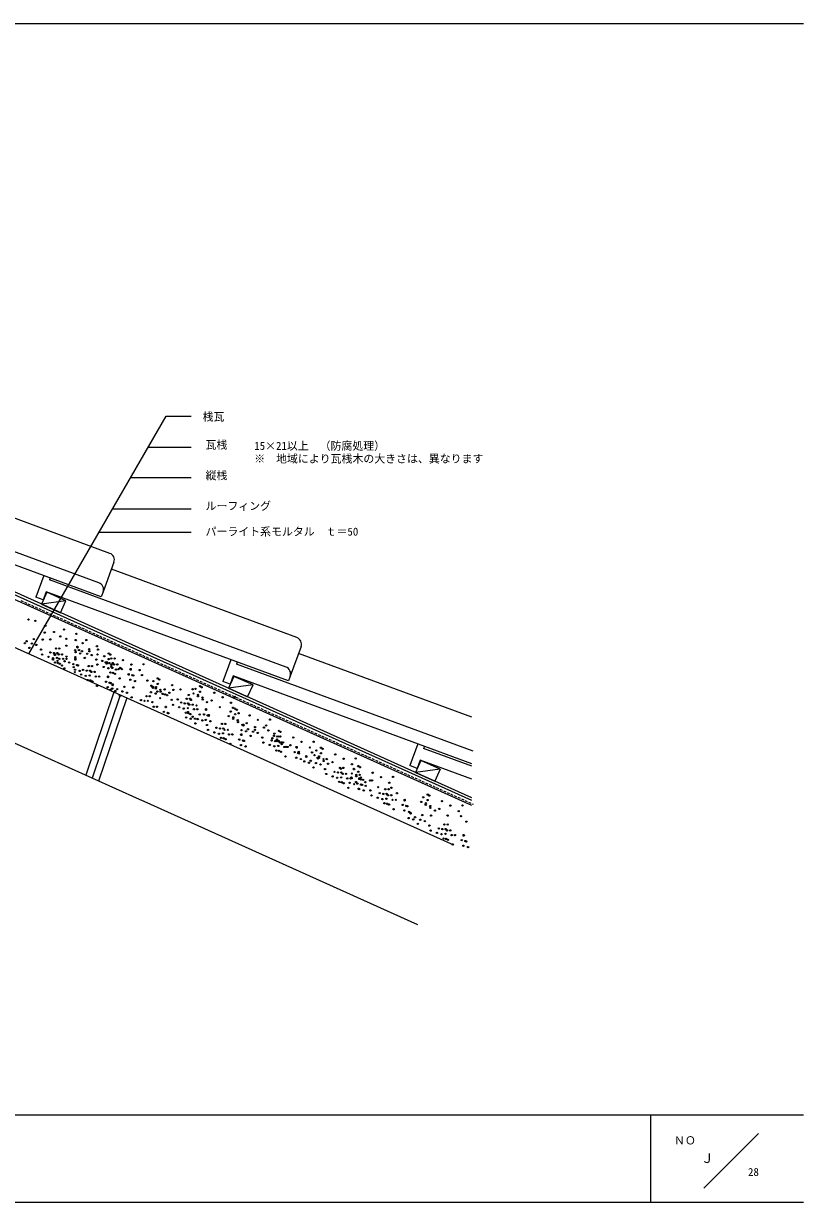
# Model space of a CAD drawing. Units: millimetres, scale not verified. Extents: x -203 to 197, y -138 to 132.
# Drawn here: x 18.1 to 196.8, y -138.4 to 131.6 of the extents above; entities that cross this region are included whole.
import ezdxf
from ezdxf.enums import TextEntityAlignment as Align

# ---------------------------------------------------------------- set-up
doc = ezdxf.new("R2010")
doc.units = ezdxf.units.MM
doc.header["$LTSCALE"] = 0.5
doc.linetypes.add('DASHED1', pattern=[1.8, 1.2, -0.6])
for name, color, linetype, lineweight in [('0-0', 5, 'Continuous', 18), ('1-0', 7, 'Continuous', 18), ('1-1', 7, 'Continuous', 18), ('1-2', 3, 'Continuous', 18), ('1-3', 7, 'Continuous', 18), ('1-B', 3, 'Continuous', 18), ('1-C', 7, 'Continuous', 18)]:
    doc.layers.add(name, color=color, linetype=linetype, lineweight=lineweight)
doc.layers.add('1-5', color=7, linetype='Continuous')
doc.styles.add('ＭＳ ゴシック', font='')
doc.styles.get('ＭＳ ゴシック').set_extended_font_data('MS Gothic')

msp = doc.modelspace()

# ---------------------------------------------------------------- linework, layer by layer
at = {"layer": '0-0'}
for p, q in [((-203.2432, 131.6351), (196.7568, 131.6351)), ((196.7568, -118.3649), (-203.2433, -118.3649)), ((161.7568, -138.3649), (161.7568, -118.3649)), ((186.4865, -122.5541), (173.9189, -135.1216)), ((196.7568, -138.3649), (-203.2432, -138.3649))]:
    msp.add_line(p, q, dxfattribs=at)
at = {"layer": '1-0'}
for p, q in [((120.7426, -45.6779), (-28.0071, 21.2594)), ((120.7426, -46.3359), (-28.0071, 20.6015)), ((120.7426, -47.4324), (-28.0071, 19.5049)), ((44.6652, -46.0952), (-28.0071, -13.3927))]:
    msp.add_line(p, q, dxfattribs=at)
msp.add_lwpolyline([(108.4316, -74.7901), (45.7078, -46.5644), (44.6652, -46.0952)], dxfattribs=at)
at = {"layer": '1-1'}
for p, q in [((56.4562, 34.5466), (46.5593, 34.5466)), ((56.4562, 27.5775), (42.5357, 27.5775)), ((56.4562, 20.4005), (38.392, 20.4005)), ((56.4562, 15.0957), (35.3293, 15.0957)), ((116.6389, -56.5517), (-28.0071, 8.539)), ((27.7816, -0.5557), (23.4044, 1.414)), ((27.7817, -0.5557), (22.1733, -1.3217)), ((27.7817, -0.5557), (22.1733, -1.3217)), ((27.7817, -0.5557), (22.1733, -1.3217)), ((27.7816, -0.5557), (22.1733, -1.3217)), ((70.6419, -19.8429), (66.2647, -17.8731)), ((70.642, -19.8429), (65.0336, -20.6089)), ((70.6419, -19.8429), (65.0336, -20.6089)), ((113.5023, -39.13), (109.125, -37.1602)), ((113.5023, -39.13), (107.894, -39.896)), ((113.5023, -39.13), (112.2712, -41.8658))]:
    msp.add_line(p, q, dxfattribs=at)
for points in [[(26.5505, -3.2915), (27.7817, -0.5557), (23.4044, 1.414), (22.1733, -1.3217)], [(26.5505, -3.2915), (27.7817, -0.5557), (23.4044, 1.414), (22.1733, -1.3217)], [(69.4109, -22.5786), (70.642, -19.8429), (66.2647, -17.8731), (65.0336, -20.6089)], [(69.4109, -22.5786), (70.6419, -19.8429), (66.2647, -17.8731), (65.0336, -20.6089)]]:
    msp.add_lwpolyline(points, close=True, dxfattribs=at)
for points in [[(27.7817, -0.5557), (23.4044, 1.414), (22.1733, -1.3217)], [(27.7816, -0.5557), (23.4044, 1.414), (22.1733, -1.3217)], [(113.5023, -39.13), (109.125, -37.1603), (107.894, -39.896), (112.2712, -41.8658)]]:
    msp.add_lwpolyline(points, dxfattribs=at)
for centre in [(19.2028, -4.866), (20.7696, -5.1509), (22.9062, -7.8572), (23.0486, -6.2904), (25.0428, -7.7148), (27.3218, -7.145), (30.1706, -8.1421), (18.3591, -10.3053), (18.777, -9.8357), (19.9697, -10.3851), (20.4205, -9.3333), (21.0216, -10.6857), (22.4539, -9.4554), (24.1882, -9.4241), (26.4672, -8.7119), (27.8916, -9.2816), (27.8916, -10.8484), (30.0282, -9.5665), (31.595, -10.2787), (32.4497, -9.5665), (19.4109, -11.3572), (22.0735, -11.7375), (22.3271, -12.8786), (23.7734, -13.428), (24.2242, -12.3762), (25.0412, -12.5405), (25.2134, -12.816), (25.2463, -12.985), (25.492, -11.4886), (25.7456, -13.644), (25.8019, -12.5405), (26.0931, -12.8411), (26.2527, -11.4886), (26.8538, -12.8411), (27.9088, -13.3654), (29.8858, -11.8455), (29.9421, -13.4875), (29.9797, -12.3088), (30.3976, -11.0879), (30.4304, -11.257), (30.7404, -11.8455), (31.0315, -12.6094), (31.4495, -12.1398), (32.6422, -12.6892), (33.093, -11.6373), (33.1619, -12.1304), (33.694, -12.9898), (34.8711, -10.9909), (35.0136, -12.8426), (35.1263, -11.7594), (36.5506, -13.2825), (37.5697, -12.6438), (37.95, -12.8974), (24.7954, -14.0369), (24.8252, -13.7286), (25.2948, -14.6959), (25.8473, -14.3374), (25.8771, -14.7804), (26.2652, -13.8679), (26.3466, -14.9964), (26.8992, -15.3893), (27.1449, -13.8929), (27.3985, -16.0483), (27.458, -14.4173), (27.9057, -13.8929), (28.5099, -14.7178), (29.4788, -15.0763), (29.5617, -15.7697), (29.8591, -16.3441), (29.9296, -14.0244), (29.9343, -13.8929), (30.3099, -15.2923), (30.5307, -15.3768), (32.0834, -13.6612), (32.9803, -15.5208), (33.741, -15.5208), (34.7459, -14.0416), (34.9995, -15.1827), (36.0998, -14.3343), (36.4458, -15.7321), (36.8966, -14.6802), (37.1141, -14.9682), (37.1517, -14.6349), (37.4977, -16.0326), (37.565, -13.9164), (37.7137, -14.8446), (38.1645, -13.7927), (38.166, -15.2688), (38.2036, -15.6867), (38.418, -15.9481), (38.4744, -14.8446), (38.7655, -15.1451), (38.9252, -13.7927), (39.2179, -16.3206), (39.5262, -15.1451), (39.8174, -16.197), (40.2322, -15.9403), (40.5781, -16.197), (40.8661, -14.1653), (42.602, -16.3285), (42.6067, -16.197), (42.7679, -15.1795), (45.5541, -15.1216), (29.8153, -16.9107), (30.911, -16.6447), (31.2616, -17.4602), (31.7124, -16.4083), (32.3135, -17.7607), (32.5295, -16.5726), (32.7831, -18.728), (33.2338, -17.6762), (33.2902, -16.5726), (33.3653, -18.8125), (33.5813, -16.8732), (33.8349, -19.0286), (34.3421, -16.8732), (34.6332, -17.925), (35.3939, -17.925), (37.4178, -18.0565), (37.4225, -17.925), (37.9672, -17), (38.5495, -17.0845), (39.0191, -17.3005), (40.0709, -18.3524), (42.134, -17.4617), (42.1512, -17.3803), (42.5316, -18.6482), (42.9824, -17.5963), (43.2031, -17.6809), (43.5834, -18.9487), (44.6697, -16.4474), (45.1769, -17.5885), (46.4448, -18.8564), (47.8034, -18.98), (48.8224, -18.3414), (49.2028, -18.595), (34.8868, -20.0804), (36.967, -19.1084), (37.3474, -20.3763), (37.7982, -19.3244), (38.0189, -19.4089), (38.0439, -20.9492), (38.3992, -20.6768), (38.4618, -19.7282), (38.4947, -19.8973), (39.0958, -21.2497), (39.5137, -20.7801), (40.7064, -21.3295), (41.1572, -20.2776), (41.7583, -21.6301), (43.1905, -20.3997), (47.2603, -21.5252), (47.3526, -20.0319), (47.6782, -20.3043), (47.711, -20.4733), (48.3669, -20.6658), (48.4045, -20.3325), (48.7301, -21.3561), (48.8177, -19.614), (49.4188, -20.9664), (49.4563, -21.3843), (50.3736, -20.8537), (51.4849, -21.6379), (52.1189, -19.8629), (52.4069, -20.9758), (54.0207, -20.8771), (56.8069, -20.8192), (57.4564, -20.7551), (58.4707, -21.389), (58.4754, -20.1164), (58.8558, -20.37), (61.7719, -21.6379), (40.1476, -22.3015), (42.8102, -22.6819), (44.9609, -23.3205), (45.7779, -23.4849), (46.2287, -22.433), (46.5386, -23.4849), (46.9894, -22.433), (47.5905, -23.7854), (48.3121, -21.8257), (49.364, -22.8776), (49.9228, -21.9055), (50.4706, -22.0182), (50.9746, -22.2061), (52.0265, -23.2579), (52.2801, -24.399), (53.3868, -23.1593), (54.1772, -23.8965), (54.9943, -24.0609), (55.4451, -23.009), (55.755, -24.0609), (55.9225, -22.145), (56.0461, -24.3614), (56.2058, -23.009), (56.4296, -23.2861), (56.8068, -24.3614), (57.0056, -21.8069), (58.0199, -22.4409), (58.0575, -22.1075), (59.0718, -22.7414), (59.1094, -23.1593), (60.1237, -23.7932), (61.138, -23.4129), (63.6737, -22.6522), (65.5755, -23.92), (66.4599, -22.5943), (47.8816, -24.8373), (48.6424, -24.8373), (50.2155, -26.0206), (50.6663, -24.9688), (50.671, -24.8373), (51.0466, -26.2366), (51.2674, -26.3212), (53.7264, -24.9484), (54.7783, -25.249), (55.2478, -26.2163), (55.6986, -25.1644), (55.7425, -26.0645), (55.7753, -26.2335), (55.8301, -26.3008), (56.2997, -26.5168), (56.7943, -27.1163), (57.098, -25.4133), (57.6975, -24.554), (57.8587, -25.4133), (58.4378, -26.6139), (59.4318, -26.5966), (59.8826, -25.5448), (59.8873, -25.4133), (60.263, -26.8126), (60.4712, -26.736), (60.4837, -26.8972), (63.0398, -24.9343), (65.0809, -26.9895), (65.5317, -25.9377), (66.0827, -25.0611), (66.546, -26.5716), (66.5507, -25.299), (66.931, -25.5526), (67.3505, -26.329), (69.8471, -26.8205), (55.3245, -27.2854), (56.3764, -27.5859), (57.3516, -27.5687), (57.4282, -28.6378), (57.987, -27.6657), (59.0389, -27.9663), (59.8122, -27.8645), (60.0908, -29.0181), (60.864, -28.1651), (62.2415, -29.6567), (63.0585, -29.8211), (63.5093, -28.7692), (63.8192, -29.8211), (64.27, -28.7692), (66.0952, -27.6235), (66.1327, -27.2901), (67.147, -27.924), (67.1846, -28.3419), (68.1989, -28.9759), (68.4149, -28.9446), (68.4478, -29.1136), (69.2132, -28.5955), (71.1103, -29.494), (71.7489, -27.8348), (73.1436, -29.6161), (73.6507, -29.1027), (74.5351, -27.7769), (60.3444, -30.1592), (61.7907, -30.7086), (62.8425, -31.0092), (63.3121, -31.9765), (63.7629, -30.9246), (63.8944, -32.061), (64.1104, -30.1216), (64.3639, -32.277), (64.8711, -30.1216), (65.1622, -31.1735), (65.923, -31.1735), (67.4961, -32.3568), (67.9469, -31.305), (67.9516, -31.1735), (67.997, -30.1655), (69.0488, -30.466), (69.4668, -29.9964), (70.1007, -31.5179), (70.6595, -30.5458), (71.115, -30.1169), (71.7114, -30.8464), (72.7632, -31.8982), (74.1579, -30.2437), (74.9139, -32.5368), (75.0845, -32.0516), (75.4258, -31.5116), (75.5353, -30.9998), (76.1364, -32.3522), (76.1818, -31.6493), (76.5496, -31.6337), (76.5543, -30.3611), (76.9347, -30.6147), (76.9425, -31.6493), (79.8508, -31.8826), (65.4158, -33.3289), (67.8764, -33.6247), (68.3272, -32.5728), (68.548, -32.6574), (68.9283, -33.9253), (73.0168, -33.0393), (74.4631, -33.5887), (75.515, -33.8893), (75.731, -32.7012), (75.9846, -34.8566), (76.0988, -32.6856), (76.4353, -33.8047), (76.4917, -32.7012), (76.5668, -34.9411), (76.7829, -33.0017), (77.0364, -35.1571), (77.1507, -32.9861), (77.1882, -33.404), (77.5436, -33.0017), (77.8347, -34.0536), (78.2025, -34.038), (78.5954, -34.0536), (79.2168, -33.6576), (80.1685, -35.2369), (80.6193, -34.1851), (80.624, -34.0536), (81.1187, -35.179), (81.7526, -32.8969), (83.6544, -34.1647), (84.5388, -32.839), (85.1774, -34.8566), (86.1964, -34.218), (86.5768, -34.4715), (78.0883, -36.209), (80.5489, -36.5048), (80.9997, -35.4529), (81.2204, -35.5375), (81.6008, -36.8054), (82.3975, -37.3657), (82.8154, -36.1448), (82.8482, -36.3139), (83.4493, -37.6663), (83.8673, -37.1967), (84.1615, -35.3058), (84.7266, -35.9085), (85.06, -37.7461), (85.4294, -36.5737), (85.5108, -36.6942), (85.7409, -36.5424), (85.7785, -36.209), (86.1917, -35.4905), (86.7928, -36.8429), (86.8303, -37.2609), (87.5441, -36.8163), (87.8446, -37.8948), (88.8589, -37.5144), (89.4929, -35.7394), (91.3947, -36.7537), (94.1809, -36.6958), (84.5012, -38.7181), (86.1118, -38.0466), (87.1637, -39.0985), (87.4173, -40.2396), (89.3144, -39.7371), (90.1315, -39.9015), (90.5823, -38.8496), (90.7608, -39.0359), (90.8922, -39.9015), (91.1833, -40.202), (91.343, -38.8496), (91.944, -40.202), (93.2839, -40.1269), (93.2965, -38.0216), (93.7347, -39.075), (93.8036, -39.1627), (94.3358, -40.4274), (94.749, -39.7089), (94.7537, -38.4364), (95.0715, -40.4305), (95.1341, -38.6899), (98.0502, -39.9578), (88.8636, -40.789), (89.9155, -41.0895), (90.385, -42.0568), (90.8358, -41.005), (90.9673, -42.1414), (91.4369, -42.3574), (92.2352, -41.2539), (92.7658, -42.2619), (92.9959, -41.2539), (93.1838, -41.041), (93.2166, -41.21), (93.8177, -42.5624), (94.2356, -42.0928), (94.2982, -40.7608), (94.569, -42.4372), (95.0198, -41.3853), (95.0245, -41.2539), (95.3501, -41.0613), (95.3877, -41.4793), (95.4002, -42.6532), (95.4283, -42.6422), (95.6209, -42.7377), (95.8791, -41.5904), (96.402, -42.1132), (96.4802, -42.9428), (97.4163, -41.7328), (97.9125, -41.7125), (99.3181, -43.2543), (99.952, -40.9721), (101.8538, -42.24), (102.7382, -40.9142), (92.4887, -43.4092), (94.8695, -43.6143), (94.9494, -43.7051), (96.0012, -44.0056), (97.5321, -43.9946), (97.7857, -45.1357), (99.232, -45.6851), (99.6828, -44.6333), (100.2838, -45.9857), (100.4998, -44.7976), (100.9506, -43.7458), (101.2042, -45.9011), (101.2605, -44.7976), (101.5517, -45.0982), (101.7114, -43.7458), (102.3124, -45.0982), (102.361, -43.3811), (103.6288, -44.6489), (109.6442, -45.5834), (110.6632, -44.9448), (111.0435, -45.1983), (100.7534, -46.953), (101.3357, -47.0375), (101.8053, -47.2535), (102.6035, -46.15), (102.8571, -48.3054), (103.3643, -46.15), (104.9374, -47.3334), (105.3177, -48.6012), (105.3882, -46.2815), (105.3929, -46.15), (105.7685, -47.5494), (105.9893, -47.6339), (109.1934, -46.6353), (110.2077, -47.2692), (110.2452, -46.9358), (110.6585, -46.2173), (111.2595, -47.5697), (111.2971, -47.9877), (112.3114, -48.6216), (113.3257, -48.2412), (113.9596, -46.4662), (115.8614, -47.4805), (117.7632, -48.7484), (118.6476, -47.4226), (106.3023, -50.3262), (106.3696, -48.9018), (106.7203, -49.1053), (106.7531, -49.2743), (107.3542, -50.6267), (107.7721, -50.1571), (108.9648, -50.7065), (109.4156, -49.6547), (110.0167, -51.0071), (111.4489, -49.7768), (115.2275, -49.7627), (118.2704, -49.8895), (119.5383, -51.1573), (108.406, -51.6786), (111.0686, -52.0589), (111.3222, -53.2), (112.7685, -53.7494), (113.2193, -52.6975), (113.8203, -54.05), (114.0363, -52.8619), (114.4871, -51.81), (114.7407, -53.9654), (114.797, -52.8619), (115.0882, -53.1625), (115.2478, -51.81), (115.8489, -53.1625), (114.2899, -55.0173), (114.8722, -55.1018), (115.3417, -55.3178), (116.14, -54.2143), (116.3936, -56.3697), (116.9008, -54.2143), (118.4739, -55.3976), (118.8542, -56.6655), (118.9247, -54.3458), (118.9294, -54.2143), (119.305, -55.6137), (119.5258, -55.6982), (119.9061, -56.9661)]:
    msp.add_circle(centre, 0.1503, dxfattribs=at)
at = {"layer": '1-2', "color": 7}
for p, q in [((38.7709, -21.511), (32.3154, -40.5378)), ((40.2367, -22.1707), (33.7812, -41.1974)), ((41.7024, -22.8303), (35.2469, -41.857))]:
    msp.add_line(p, q, dxfattribs=at)
at = {"layer": '1-3', "color": 3, "linetype": 'DASHED1'}
msp.add_line((17.4248, -0.5008), (121.113, -47.1605), dxfattribs=at)
at = {"layer": '1-3'}
msp.add_lwpolyline([(19.2904, -12.6845), (50.7085, 41.7332), (56.4562, 41.7332)], dxfattribs=at)
at = {"layer": '1-B'}
for p, q in [((35.8785, 0.3631), (-19.6337, 20.7956)), ((35.3441, 3.5435), (-3.0903, 17.69)), ((22.6757, 5.2227), (20.8465, 0.2533)), ((22.6756, 5.2227), (20.8465, 0.2533)), ((24.1771, 4.6701), (24.006, 4.2052)), ((24.1771, 4.6701), (24.006, 4.2052)), ((78.2044, -15.7437), (24.006, 4.2052)), ((22.5357, -0.3685), (20.8465, 0.2533)), ((22.5357, -0.3685), (20.8465, 0.2533)), ((23.2266, 1.5084), (22.5357, -0.3685)), ((78.7388, -18.924), (23.2266, 1.5084)), ((36.293, 1.4893), (35.8785, 0.3631)), ((65.536, -14.0644), (63.7068, -19.0339)), ((67.0375, -14.6171), (66.8664, -15.082)), ((121.0647, -35.0308), (66.8664, -15.082)), ((66.0869, -17.7787), (65.396, -19.6556)), ((120.7426, -37.8959), (66.0869, -17.7787)), ((79.1533, -17.7979), (78.7388, -18.924)), ((65.396, -19.6556), (63.7068, -19.0339)), ((108.3963, -33.3516), (106.5671, -38.321)), ((109.8978, -33.9042), (109.7267, -34.3691)), ((120.7426, -38.4237), (109.7267, -34.3691)), ((108.9472, -37.0658), (108.2564, -38.9427)), ((120.7426, -41.4074), (108.9472, -37.0658)), ((108.2564, -38.9427), (106.5671, -38.321))]:
    msp.add_line(p, q, dxfattribs=at)
for centre in [(34.7914, 2.0419), (77.6518, -17.2452)]:
    msp.add_arc(centre, 1.6, 339.79262, 69.7932, dxfattribs=at)
at = {"layer": '1-C'}
for p, q in [((37.8311, 10.3003), (-4.6649, 25.9419)), ((38.78, 8.2461), (36.293, 1.4893)), ((80.6914, -8.9868), (38.1944, 6.6551)), ((81.6403, -11.041), (79.1533, -17.7979)), ((120.7426, -27.24), (81.0547, -12.632))]:
    msp.add_line(p, q, dxfattribs=at)
for centre, end in [((37.2784, 8.7988), 69.79251), ((80.1388, -10.4884), 69.79277)]:
    msp.add_arc(centre, 1.6, 339.79305, end, dxfattribs=at)

# ---------------------------------------------------------------- texts
at = {"layer": '0-0', "color": 7, "style": 'ＭＳ ゴシック'}
for s, height, p in [('ＮＯ', 1.833, (167.1021, -125.6345)), ('Ｊ', 2.199, (173.238, -129.9766))]:
    msp.add_text(s, height=height, dxfattribs=at).set_placement(p, align=Align.BOTTOM_LEFT)
at = {"layer": '1-1', "style": 'ＭＳ ゴシック'}
msp.add_text('パーライト系モルタル\u3000ｔ＝50', height=1.833, dxfattribs=at).set_placement((59.7668, 13.8101), align=Align.BOTTOM_LEFT)
at = {"layer": '1-2', "color": 7, "style": 'ＭＳ ゴシック'}
for s, p in [('15×21以上\u3000（防腐処理）', (70.9221, 33.4494)), ('※\u3000地域により瓦桟木の大きさは、異なります', (70.9233, 30.4993))]:
    msp.add_text(s, height=1.833, dxfattribs=at).set_placement(p, align=Align.BOTTOM_LEFT)
at = {"layer": '1-3', "style": 'ＭＳ ゴシック'}
msp.add_text('28', height=1.833, dxfattribs=at).set_placement((184.0556, -132.859), align=Align.BOTTOM_LEFT)
at = {"layer": '1-5', "style": 'ＭＳ ゴシック'}
for s, p in [('桟瓦', (59.0945, 40.1095)), ('瓦桟\u3000', (59.7652, 33.6828)), ('縦桟', (59.7668, 26.6828)), ('ルーフィング', (59.7668, 19.6828))]:
    msp.add_text(s, height=1.833, dxfattribs=at).set_placement(p, align=Align.BOTTOM_LEFT)

doc.saveas('drawing.dxf')
